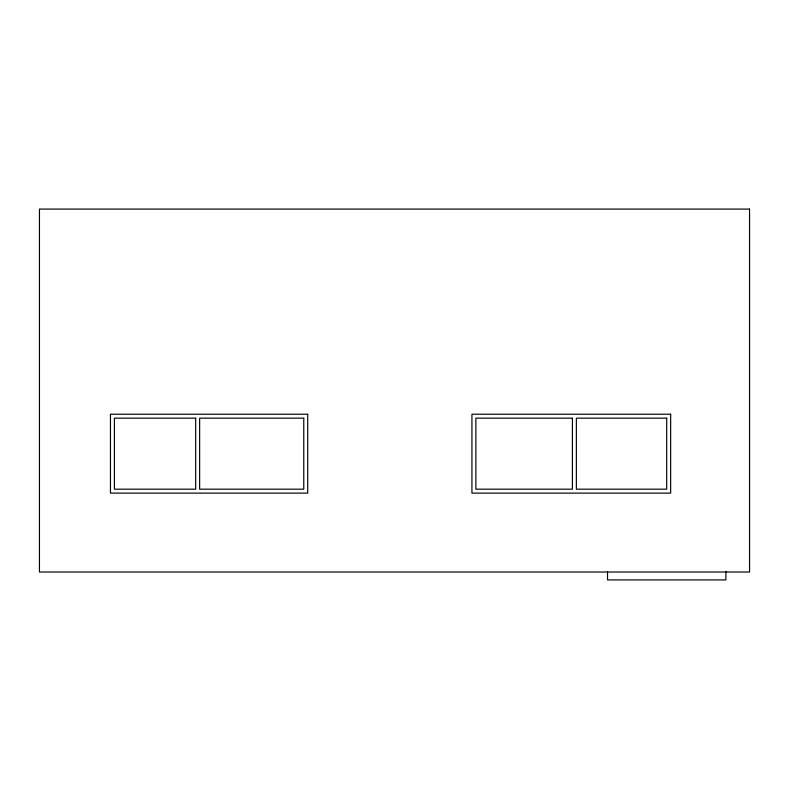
<?xml version="1.0" encoding="UTF-8"?>
<svg xmlns="http://www.w3.org/2000/svg" width="789" height="789" viewBox="0 0 789 789"><rect width="100%" height="100%" fill="white"/><g stroke="black" fill="none" stroke-linecap="round" stroke-linejoin="round"><path stroke-width="1.18" d="M725.88 571.354L725.88 579.915L607.53 579.915L607.53 572.025M749.55 209.085L39.45 209.085L39.45 572.025L749.55 572.025L749.55 209.085M307.71 414.225L110.46 414.225L110.46 493.125L307.71 493.125L307.71 414.225M670.65 414.225L471.93 414.225L471.93 493.125L670.65 493.125L670.65 414.225M195.692 418.17L114.405 418.17L114.405 489.18L195.692 489.18L195.692 418.17M303.765 418.17L199.637 418.17L199.637 489.18L303.765 489.18L303.765 418.17M572.419 418.17L475.875 418.17L475.875 489.18L572.419 489.18L572.419 418.17M666.705 418.17L576.364 418.17L576.364 489.18L666.705 489.18L666.705 418.17"/></g></svg>
